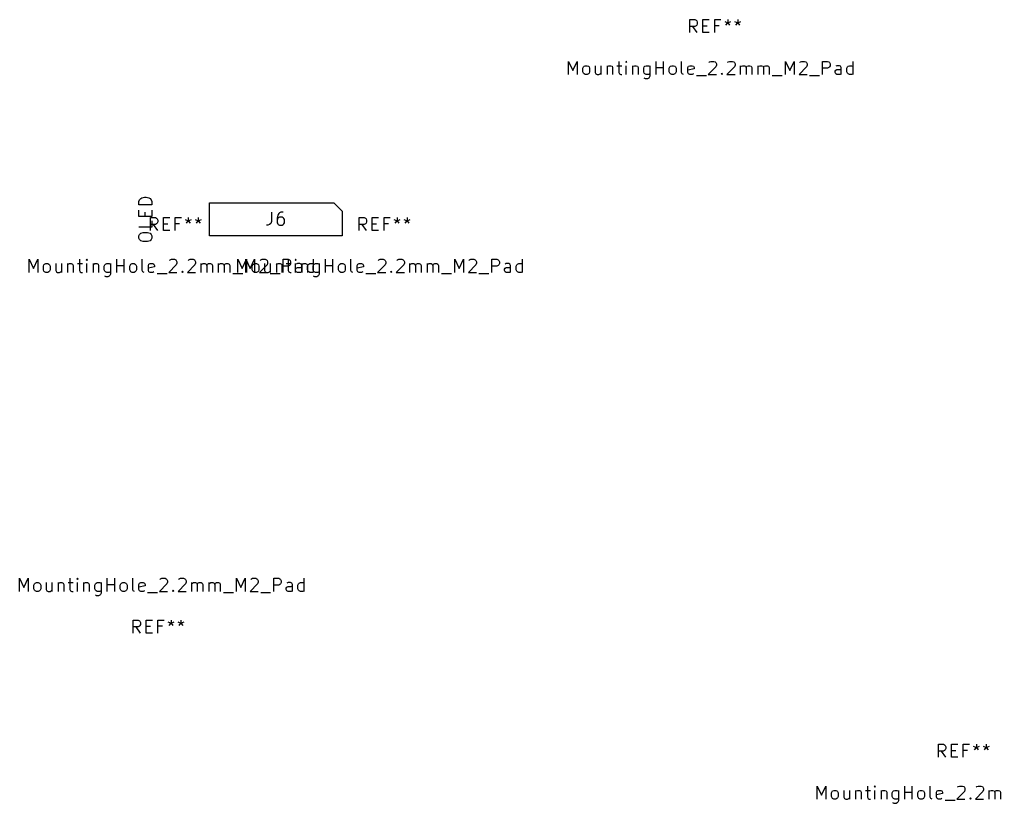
# Model space of a CAD drawing. Extents: x 45 to 343, y -144 to -45.
# Drawn here: x 45.5 to 120.6, y -116.7 to -56.6 of the extents above; entities that cross this region are included whole.
import ezdxf

# ---------------------------------------------------------------- set-up
doc = ezdxf.new("R2010")
doc.units = 0
doc.layers.add('BLACK', color=7, linetype='CONTINUOUS')

msp = doc.modelspace()

# ---------------------------------------------------------------- linework, layer by layer
at = {"layer": 'BLACK', "linetype": 'CONTINUOUS'}
for p, q in [((96.8202, -57.6024), (96.8202, -56.6024)), ((96.8202, -56.6024), (97.2012, -56.6024)), ((97.2012, -57.1262), (96.8202, -57.1262)), ((97.3917, -57.6024), (97.0583, -57.1262)), ((97.2012, -56.6024), (97.2964, -56.65)), ((97.2964, -57.0786), (97.2012, -57.1262)), ((97.2964, -56.65), (97.344, -56.6976)), ((97.344, -57.031), (97.2964, -57.0786)), ((97.344, -56.6976), (97.3917, -56.7929)), ((97.3917, -56.9357), (97.344, -57.031)), ((97.3917, -56.7929), (97.3917, -56.9357)), ((97.8202, -57.6024), (97.8202, -56.6024)), ((97.8202, -56.6024), (98.2964, -56.6024)), ((97.8202, -57.0786), (98.1536, -57.0786)), ((98.725, -57.6024), (98.725, -56.6024)), ((98.725, -56.6024), (99.2012, -56.6024)), ((99.0583, -57.0786), (98.725, -57.0786)), ((99.4869, -56.7452), (99.725, -56.8405)), ((99.5821, -57.031), (99.725, -56.8405)), ((99.725, -56.6024), (99.725, -56.8405)), ((99.725, -56.8405), (99.9631, -56.7452)), ((99.725, -56.8405), (99.8679, -57.031)), ((100.249, -56.7452), (100.487, -56.8405)), ((100.344, -57.031), (100.487, -56.8405)), ((100.487, -56.6024), (100.487, -56.8405)), ((100.487, -56.8405), (100.725, -56.7452)), ((100.487, -56.8405), (100.63, -57.031)), ((98.2964, -57.6024), (97.8202, -57.6024)), ((87.5202, -60.8024), (87.5202, -59.8024)), ((87.5202, -59.8024), (87.8536, -60.5167)), ((87.8536, -60.5167), (88.1869, -59.8024)), ((88.1869, -59.8024), (88.1869, -60.8024)), ((91.3774, -59.8024), (91.3774, -60.6595)), ((91.9488, -59.8024), (91.9012, -59.85)), ((91.9012, -59.85), (91.9488, -59.8976)), ((91.9964, -59.85), (91.9488, -59.8024)), ((91.9488, -59.8024), (91.9488, -59.8976)), ((91.9488, -59.8976), (91.9964, -59.85)), ((94.2345, -60.8024), (94.2345, -59.8024)), ((94.806, -60.8024), (94.806, -59.8024)), ((96.1869, -60.6595), (96.1869, -59.8024)), ((98.2821, -59.8976), (98.3298, -59.85)), ((98.3298, -59.85), (98.425, -59.8024)), ((98.425, -59.8024), (98.6631, -59.8024)), ((98.6631, -59.8024), (98.7583, -59.85)), ((98.7583, -59.85), (98.806, -59.8976)), ((98.806, -59.8976), (98.8536, -59.9929)), ((98.8536, -60.0881), (98.806, -60.231)), ((98.8536, -59.9929), (98.8536, -60.0881)), ((99.7107, -59.8976), (99.7583, -59.85)), ((99.7583, -59.85), (99.8536, -59.8024)), ((99.8536, -59.8024), (100.092, -59.8024)), ((100.092, -59.8024), (100.187, -59.85)), ((100.187, -59.85), (100.235, -59.8976)), ((100.235, -59.8976), (100.282, -59.9929)), ((100.282, -60.0881), (100.235, -60.231)), ((100.282, -59.9929), (100.282, -60.0881)), ((104.139, -60.8024), (104.139, -59.8024)), ((104.139, -59.8024), (104.473, -60.5167)), ((104.473, -60.5167), (104.806, -59.8024)), ((104.806, -59.8024), (104.806, -60.8024)), ((105.235, -59.8976), (105.282, -59.85)), ((105.282, -59.85), (105.377, -59.8024)), ((105.377, -59.8024), (105.615, -59.8024)), ((105.615, -59.8024), (105.711, -59.85)), ((105.711, -59.85), (105.758, -59.8976)), ((105.758, -59.8976), (105.806, -59.9929)), ((105.806, -60.0881), (105.758, -60.231)), ((105.806, -59.9929), (105.806, -60.0881)), ((106.996, -60.8024), (106.996, -59.8024)), ((106.996, -59.8024), (107.377, -59.8024)), ((107.377, -59.8024), (107.473, -59.85)), ((107.473, -59.85), (107.52, -59.8976)), ((107.52, -59.8976), (107.568, -59.9929)), ((107.568, -59.9929), (107.568, -60.1357)), ((109.33, -60.8024), (109.33, -59.8024)), ((88.6155, -60.3262), (88.6631, -60.231)), ((88.6155, -60.6119), (88.6155, -60.3262)), ((88.6631, -60.7071), (88.6155, -60.6119)), ((88.6631, -60.231), (88.7107, -60.1833)), ((88.7107, -60.7548), (88.6631, -60.7071)), ((88.7107, -60.1833), (88.806, -60.1357)), ((88.806, -60.8024), (88.7107, -60.7548)), ((88.806, -60.1357), (88.9488, -60.1357)), ((88.9488, -60.8024), (88.806, -60.8024)), ((88.9488, -60.1357), (89.044, -60.1833)), ((89.044, -60.7548), (88.9488, -60.8024)), ((89.044, -60.1833), (89.0917, -60.231)), ((89.0917, -60.7071), (89.044, -60.7548)), ((89.0917, -60.231), (89.1393, -60.3262)), ((89.1393, -60.6119), (89.0917, -60.7071)), ((89.1393, -60.3262), (89.1393, -60.6119)), ((89.5679, -60.1357), (89.5679, -60.6595)), ((89.5679, -60.6595), (89.6155, -60.7548)), ((89.6155, -60.7548), (89.7107, -60.8024)), ((89.7107, -60.8024), (89.8536, -60.8024)), ((89.8536, -60.8024), (89.9488, -60.7548)), ((89.9488, -60.7548), (89.9964, -60.7071)), ((89.9964, -60.1357), (89.9964, -60.8024)), ((90.4726, -60.1357), (90.4726, -60.8024)), ((90.4726, -60.231), (90.5202, -60.1833)), ((90.5202, -60.1833), (90.6155, -60.1357)), ((90.6155, -60.1357), (90.7583, -60.1357)), ((90.7583, -60.1357), (90.8536, -60.1833)), ((90.8536, -60.1833), (90.9012, -60.2786)), ((90.9012, -60.2786), (90.9012, -60.8024)), ((91.2345, -60.1357), (91.6155, -60.1357)), ((91.3774, -60.6595), (91.425, -60.7548)), ((91.425, -60.7548), (91.5202, -60.8024)), ((91.5202, -60.8024), (91.6155, -60.8024)), ((91.9488, -60.8024), (91.9488, -60.1357)), ((92.425, -60.1357), (92.425, -60.8024)), ((92.425, -60.231), (92.4726, -60.1833)), ((92.4726, -60.1833), (92.5679, -60.1357)), ((92.5679, -60.1357), (92.7107, -60.1357)), ((92.7107, -60.1357), (92.806, -60.1833)), ((92.806, -60.1833), (92.8536, -60.2786)), ((92.8536, -60.2786), (92.8536, -60.8024)), ((93.2821, -60.3262), (93.3298, -60.231)), ((93.2821, -60.6119), (93.2821, -60.3262)), ((93.3298, -60.7071), (93.2821, -60.6119)), ((93.3298, -60.231), (93.3774, -60.1833)), ((93.3774, -60.7548), (93.3298, -60.7071)), ((93.3774, -60.1833), (93.4726, -60.1357)), ((93.4726, -60.8024), (93.3774, -60.7548)), ((93.4726, -60.1357), (93.6631, -60.1357)), ((93.6631, -60.8024), (93.4726, -60.8024)), ((93.6631, -60.1357), (93.7583, -60.1833)), ((93.7583, -60.7548), (93.6631, -60.8024)), ((93.7583, -60.1357), (93.7583, -60.9452)), ((94.2345, -60.2786), (94.806, -60.2786)), ((95.2345, -60.3262), (95.2821, -60.231)), ((95.2345, -60.6119), (95.2345, -60.3262)), ((95.2821, -60.7071), (95.2345, -60.6119)), ((95.2821, -60.231), (95.3298, -60.1833)), ((95.3298, -60.7548), (95.2821, -60.7071)), ((95.3298, -60.1833), (95.425, -60.1357)), ((95.425, -60.8024), (95.3298, -60.7548)), ((95.425, -60.1357), (95.5679, -60.1357)), ((95.5679, -60.8024), (95.425, -60.8024)), ((95.5679, -60.1357), (95.6631, -60.1833)), ((95.6631, -60.7548), (95.5679, -60.8024)), ((95.6631, -60.1833), (95.7107, -60.231)), ((95.7107, -60.7071), (95.6631, -60.7548)), ((95.7107, -60.231), (95.7583, -60.3262)), ((95.7583, -60.6119), (95.7107, -60.7071)), ((95.7583, -60.3262), (95.7583, -60.6119)), ((96.2345, -60.7548), (96.1869, -60.6595)), ((96.3298, -60.8024), (96.2345, -60.7548)), ((96.6631, -60.2786), (96.7107, -60.1833)), ((96.6631, -60.6595), (96.6631, -60.2786)), ((97.1393, -60.3738), (96.6631, -60.469)), ((96.7107, -60.7548), (96.6631, -60.6595)), ((96.7107, -60.1833), (96.806, -60.1357)), ((96.806, -60.8024), (96.7107, -60.7548)), ((96.806, -60.1357), (96.9964, -60.1357)), ((96.9964, -60.8024), (96.806, -60.8024)), ((96.9964, -60.1357), (97.0917, -60.1833)), ((97.0917, -60.7548), (96.9964, -60.8024)), ((97.0917, -60.1833), (97.1393, -60.2786)), ((97.1393, -60.2786), (97.1393, -60.3738)), ((98.806, -60.231), (98.2345, -60.8024)), ((98.2345, -60.8024), (98.8536, -60.8024)), ((99.2345, -60.7548), (99.2821, -60.7071)), ((99.2821, -60.8024), (99.2345, -60.7548)), ((99.2821, -60.7071), (99.3298, -60.7548)), ((99.2821, -60.7071), (99.2821, -60.8024)), ((99.3298, -60.7548), (99.2821, -60.8024)), ((100.235, -60.231), (99.6631, -60.8024)), ((99.6631, -60.8024), (100.282, -60.8024)), ((100.711, -60.8024), (100.711, -60.1357)), ((100.711, -60.231), (100.758, -60.1833)), ((100.758, -60.1833), (100.854, -60.1357)), ((100.854, -60.1357), (100.996, -60.1357)), ((100.996, -60.1357), (101.092, -60.1833)), ((101.092, -60.1833), (101.139, -60.2786)), ((101.139, -60.2786), (101.187, -60.1833)), ((101.139, -60.2786), (101.139, -60.8024)), ((101.187, -60.1833), (101.282, -60.1357)), ((101.282, -60.1357), (101.425, -60.1357)), ((101.425, -60.1357), (101.52, -60.1833)), ((101.52, -60.1833), (101.568, -60.2786)), ((101.568, -60.2786), (101.568, -60.8024)), ((102.044, -60.8024), (102.044, -60.1357)), ((102.044, -60.231), (102.092, -60.1833)), ((102.092, -60.1833), (102.187, -60.1357)), ((102.187, -60.1357), (102.33, -60.1357)), ((102.33, -60.1357), (102.425, -60.1833)), ((102.425, -60.1833), (102.473, -60.2786)), ((102.473, -60.2786), (102.52, -60.1833)), ((102.473, -60.2786), (102.473, -60.8024)), ((102.52, -60.1833), (102.615, -60.1357)), ((102.615, -60.1357), (102.758, -60.1357)), ((102.758, -60.1357), (102.854, -60.1833)), ((102.854, -60.1833), (102.901, -60.2786)), ((102.901, -60.2786), (102.901, -60.8024)), ((105.758, -60.231), (105.187, -60.8024)), ((105.187, -60.8024), (105.806, -60.8024)), ((107.377, -60.3262), (106.996, -60.3262)), ((107.473, -60.2786), (107.377, -60.3262)), ((107.52, -60.231), (107.473, -60.2786)), ((107.568, -60.1357), (107.52, -60.231)), ((107.949, -60.5643), (107.996, -60.469)), ((107.949, -60.6595), (107.949, -60.5643)), ((107.996, -60.7548), (107.949, -60.6595)), ((108.092, -60.1357), (107.996, -60.1833)), ((107.996, -60.469), (108.092, -60.4214)), ((108.092, -60.8024), (107.996, -60.7548)), ((108.282, -60.1357), (108.092, -60.1357)), ((108.092, -60.4214), (108.33, -60.4214)), ((108.33, -60.8024), (108.092, -60.8024)), ((108.377, -60.1833), (108.282, -60.1357)), ((108.33, -60.4214), (108.425, -60.3738)), ((108.425, -60.7548), (108.33, -60.8024)), ((108.425, -60.2786), (108.377, -60.1833)), ((108.425, -60.8024), (108.425, -60.2786)), ((108.854, -60.3262), (108.901, -60.231)), ((108.854, -60.6119), (108.854, -60.3262)), ((108.901, -60.7071), (108.854, -60.6119)), ((108.901, -60.231), (108.949, -60.1833)), ((108.949, -60.7548), (108.901, -60.7071)), ((108.949, -60.1833), (109.044, -60.1357)), ((109.044, -60.8024), (108.949, -60.7548)), ((109.044, -60.1357), (109.235, -60.1357)), ((109.235, -60.8024), (109.044, -60.8024)), ((109.235, -60.1357), (109.33, -60.1833)), ((109.33, -60.7548), (109.235, -60.8024)), ((93.425, -61.1357), (93.3298, -61.0881)), ((93.5679, -61.1357), (93.425, -61.1357)), ((93.6631, -61.0881), (93.5679, -61.1357)), ((93.7107, -61.0405), (93.6631, -61.0881)), ((93.7583, -60.9452), (93.7107, -61.0405)), ((97.3298, -60.8976), (98.0917, -60.8976)), ((103.139, -60.8976), (103.901, -60.8976)), ((105.996, -60.8976), (106.758, -60.8976)), ((54.5899, -70.5566), (54.6375, -70.4137)), ((54.5899, -70.7947), (54.5899, -70.5566)), ((54.6375, -70.4137), (54.7327, -70.3185)), ((54.7327, -70.3185), (54.828, -70.2709)), ((54.828, -70.2709), (55.0185, -70.2233)), ((55.0185, -70.2233), (55.1613, -70.2233)), ((55.1613, -70.2233), (55.3518, -70.2709)), ((55.3518, -70.2709), (55.447, -70.3185)), ((55.447, -70.3185), (55.5423, -70.4137)), ((55.5423, -70.4137), (55.5899, -70.5566)), ((55.5899, -70.5566), (55.5899, -70.7947)), ((60.0075, -70.6437), (69.5325, -70.6437)), ((60.0075, -73.1838), (60.0075, -70.6437)), ((69.5325, -70.6437), (70.1675, -71.2788)), ((55.5899, -70.7947), (54.5899, -70.7947)), ((54.5899, -71.6995), (54.5899, -71.2233)), ((55.0661, -71.6995), (55.0661, -71.3661)), ((55.5899, -71.2233), (55.5899, -71.6995)), ((64.7542, -71.3661), (64.7542, -72.0804)), ((65.4685, -71.3661), (65.3732, -71.4137)), ((65.6589, -71.3661), (65.4685, -71.3661)), ((70.1675, -71.2788), (70.1675, -73.1838)), ((55.5899, -71.6995), (54.5899, -71.6995)), ((55.4765, -72.7812), (55.4765, -71.7812)), ((55.4765, -71.7812), (55.8575, -71.7812)), ((55.5899, -72.0328), (55.5899, -72.509)), ((55.8575, -71.7812), (55.9527, -71.8288)), ((55.9527, -71.8288), (56.0003, -71.8764)), ((56.0003, -71.8764), (56.048, -71.9717)), ((56.048, -72.1145), (56.0003, -72.2098)), ((56.048, -71.9717), (56.048, -72.1145)), ((56.4765, -72.7812), (56.4765, -71.7812)), ((56.4765, -71.7812), (56.9527, -71.7812)), ((57.3813, -72.7812), (57.3813, -71.7812)), ((57.3813, -71.7812), (57.8575, -71.7812)), ((58.1432, -71.924), (58.3813, -72.0193)), ((58.2384, -72.2098), (58.3813, -72.0193)), ((58.3813, -71.7812), (58.3813, -72.0193)), ((58.3813, -72.0193), (58.6194, -71.924)), ((58.3813, -72.0193), (58.5242, -72.2098)), ((58.9051, -71.924), (59.1432, -72.0193)), ((59.0003, -72.2098), (59.1432, -72.0193)), ((59.1432, -71.7812), (59.1432, -72.0193)), ((59.1432, -72.0193), (59.3813, -71.924)), ((59.1432, -72.0193), (59.2861, -72.2098)), ((64.7542, -72.0804), (64.7065, -72.2233)), ((65.2304, -71.6042), (65.1827, -71.7947)), ((65.1827, -71.7947), (65.1827, -72.1757)), ((65.2304, -71.8423), (65.1827, -71.9376)), ((65.3256, -71.4614), (65.2304, -71.6042)), ((65.278, -71.7947), (65.2304, -71.8423)), ((65.3732, -71.7471), (65.278, -71.7947)), ((65.3732, -71.4137), (65.3256, -71.4614)), ((65.5637, -71.7471), (65.3732, -71.7471)), ((65.6589, -71.7947), (65.5637, -71.7471)), ((65.7065, -71.8423), (65.6589, -71.7947)), ((65.7542, -71.9376), (65.7065, -71.8423)), ((65.7542, -72.1757), (65.7542, -71.9376)), ((71.4765, -72.7812), (71.4765, -71.7812)), ((71.4765, -71.7812), (71.8575, -71.7812)), ((71.8575, -71.7812), (71.9527, -71.8288)), ((71.9527, -71.8288), (72.0003, -71.8764)), ((72.0003, -71.8764), (72.048, -71.9717)), ((72.048, -72.1145), (72.0003, -72.2098)), ((72.048, -71.9717), (72.048, -72.1145)), ((72.4765, -72.7812), (72.4765, -71.7812)), ((72.4765, -71.7812), (72.9527, -71.7812)), ((73.3813, -72.7812), (73.3813, -71.7812)), ((73.3813, -71.7812), (73.8575, -71.7812)), ((74.1432, -71.924), (74.3813, -72.0193)), ((74.2384, -72.2098), (74.3813, -72.0193)), ((74.3813, -71.7812), (74.3813, -72.0193)), ((74.3813, -72.0193), (74.6194, -71.924)), ((74.3813, -72.0193), (74.5242, -72.2098)), ((74.9051, -71.924), (75.1432, -72.0193)), ((75.0003, -72.2098), (75.1432, -72.0193)), ((75.1432, -71.7812), (75.1432, -72.0193)), ((75.1432, -72.0193), (75.3813, -71.924)), ((75.1432, -72.0193), (75.2861, -72.2098)), ((55.5899, -72.509), (54.5899, -72.509)), ((55.8575, -72.305), (55.4765, -72.305)), ((56.048, -72.7812), (55.7146, -72.305)), ((55.9527, -72.2574), (55.8575, -72.305)), ((56.0003, -72.2098), (55.9527, -72.2574)), ((56.4765, -72.2574), (56.8099, -72.2574)), ((56.9527, -72.7812), (56.4765, -72.7812)), ((57.7146, -72.2574), (57.3813, -72.2574)), ((64.4685, -72.3661), (64.3732, -72.3661)), ((64.6113, -72.3185), (64.4685, -72.3661)), ((64.7065, -72.2233), (64.6113, -72.3185)), ((65.1827, -72.1757), (65.2304, -72.2709)), ((65.2304, -72.2709), (65.278, -72.3185)), ((65.278, -72.3185), (65.3732, -72.3661)), ((65.3732, -72.3661), (65.5637, -72.3661)), ((65.5637, -72.3661), (65.6589, -72.3185)), ((65.6589, -72.3185), (65.7065, -72.2709)), ((65.7065, -72.2709), (65.7542, -72.1757)), ((71.8575, -72.305), (71.4765, -72.305)), ((72.048, -72.7812), (71.7146, -72.305)), ((71.9527, -72.2574), (71.8575, -72.305)), ((72.0003, -72.2098), (71.9527, -72.2574)), ((72.4765, -72.2574), (72.8099, -72.2574)), ((72.9527, -72.7812), (72.4765, -72.7812)), ((73.7146, -72.2574), (73.3813, -72.2574)), ((54.5899, -73.1757), (54.6375, -73.0804)), ((54.5899, -73.3661), (54.5899, -73.1757)), ((54.6375, -73.4614), (54.5899, -73.3661)), ((54.6375, -73.0804), (54.7327, -72.9852)), ((54.7327, -73.5566), (54.6375, -73.4614)), ((54.7327, -72.9852), (54.9232, -72.9376)), ((54.9232, -73.6042), (54.7327, -73.5566)), ((54.9232, -72.9376), (55.2565, -72.9376)), ((55.2565, -73.6042), (54.9232, -73.6042)), ((55.2565, -72.9376), (55.447, -72.9852)), ((55.447, -73.5566), (55.2565, -73.6042)), ((55.447, -72.9852), (55.5423, -73.0804)), ((55.5423, -73.4614), (55.447, -73.5566)), ((55.5423, -73.0804), (55.5899, -73.1757)), ((55.5899, -73.3661), (55.5423, -73.4614)), ((55.5899, -73.1757), (55.5899, -73.3661)), ((70.1675, -73.1838), (60.0075, -73.1838)), ((46.1765, -75.9812), (46.1765, -74.9812)), ((46.1765, -74.9812), (46.5099, -75.6955)), ((46.5099, -75.6955), (46.8432, -74.9812)), ((46.8432, -74.9812), (46.8432, -75.9812)), ((50.0337, -74.9812), (50.0337, -75.8383)), ((50.6051, -74.9812), (50.5575, -75.0288)), ((50.5575, -75.0288), (50.6051, -75.0764)), ((50.6527, -75.0288), (50.6051, -74.9812)), ((50.6051, -74.9812), (50.6051, -75.0764)), ((50.6051, -75.0764), (50.6527, -75.0288)), ((52.8908, -75.9812), (52.8908, -74.9812)), ((53.4622, -75.9812), (53.4622, -74.9812)), ((54.8432, -75.8383), (54.8432, -74.9812)), ((56.9384, -75.0764), (56.9861, -75.0288)), ((56.9861, -75.0288), (57.0813, -74.9812)), ((57.0813, -74.9812), (57.3194, -74.9812)), ((57.3194, -74.9812), (57.4146, -75.0288)), ((57.4146, -75.0288), (57.4622, -75.0764)), ((57.4622, -75.0764), (57.5099, -75.1717)), ((58.367, -75.0764), (58.4146, -75.0288)), ((58.4146, -75.0288), (58.5099, -74.9812)), ((58.5099, -74.9812), (58.748, -74.9812)), ((58.748, -74.9812), (58.8432, -75.0288)), ((58.8432, -75.0288), (58.8908, -75.0764)), ((58.8908, -75.0764), (58.9384, -75.1717)), ((62.1765, -75.9812), (62.1765, -74.9812)), ((62.1765, -74.9812), (62.5099, -75.6955)), ((62.5099, -75.6955), (62.8432, -74.9812)), ((62.7956, -75.9812), (62.7956, -74.9812)), ((62.7956, -74.9812), (63.1289, -75.6955)), ((62.8432, -74.9812), (62.8432, -75.9812)), ((63.1289, -75.6955), (63.4622, -74.9812)), ((63.4622, -74.9812), (63.4622, -75.9812)), ((63.8908, -75.0764), (63.9384, -75.0288)), ((63.9384, -75.0288), (64.0337, -74.9812)), ((64.0337, -74.9812), (64.2718, -74.9812)), ((64.2718, -74.9812), (64.367, -75.0288)), ((64.367, -75.0288), (64.4146, -75.0764)), ((64.4146, -75.0764), (64.4622, -75.1717)), ((65.6527, -75.9812), (65.6527, -74.9812)), ((65.6527, -74.9812), (66.0337, -74.9812)), ((66.0337, -74.9812), (66.0337, -75.8383)), ((66.0337, -74.9812), (66.1289, -75.0288)), ((66.1289, -75.0288), (66.1765, -75.0764)), ((66.1765, -75.0764), (66.2242, -75.1717)), ((66.6051, -74.9812), (66.5575, -75.0288)), ((66.5575, -75.0288), (66.6051, -75.0764)), ((66.6527, -75.0288), (66.6051, -74.9812)), ((66.6051, -74.9812), (66.6051, -75.0764)), ((66.6051, -75.0764), (66.6527, -75.0288)), ((67.9861, -75.9812), (67.9861, -74.9812)), ((68.8908, -75.9812), (68.8908, -74.9812)), ((69.4622, -75.9812), (69.4622, -74.9812)), ((70.8432, -75.8383), (70.8432, -74.9812)), ((72.9384, -75.0764), (72.9861, -75.0288)), ((72.9861, -75.0288), (73.0813, -74.9812)), ((73.0813, -74.9812), (73.3194, -74.9812)), ((73.3194, -74.9812), (73.4146, -75.0288)), ((73.4146, -75.0288), (73.4622, -75.0764)), ((73.4622, -75.0764), (73.5099, -75.1717)), ((74.367, -75.0764), (74.4146, -75.0288)), ((74.4146, -75.0288), (74.5099, -74.9812)), ((74.5099, -74.9812), (74.748, -74.9812)), ((74.748, -74.9812), (74.8432, -75.0288)), ((74.8432, -75.0288), (74.8908, -75.0764)), ((74.8908, -75.0764), (74.9384, -75.1717)), ((78.7956, -75.9812), (78.7956, -74.9812)), ((78.7956, -74.9812), (79.1289, -75.6955)), ((79.1289, -75.6955), (79.4622, -74.9812)), ((79.4622, -74.9812), (79.4622, -75.9812)), ((79.8908, -75.0764), (79.9384, -75.0288)), ((79.9384, -75.0288), (80.0337, -74.9812)), ((80.0337, -74.9812), (80.2718, -74.9812)), ((80.2718, -74.9812), (80.367, -75.0288)), ((80.367, -75.0288), (80.4146, -75.0764)), ((80.4146, -75.0764), (80.4622, -75.1717)), ((81.6527, -75.9812), (81.6527, -74.9812)), ((81.6527, -74.9812), (82.0337, -74.9812)), ((82.0337, -74.9812), (82.1289, -75.0288)), ((82.1289, -75.0288), (82.1765, -75.0764)), ((82.1765, -75.0764), (82.2242, -75.1717)), ((83.9861, -75.9812), (83.9861, -74.9812)), ((47.2718, -75.505), (47.3194, -75.4098)), ((47.2718, -75.7907), (47.2718, -75.505)), ((47.3194, -75.8859), (47.2718, -75.7907)), ((47.3194, -75.4098), (47.367, -75.3621)), ((47.367, -75.9336), (47.3194, -75.8859)), ((47.367, -75.3621), (47.4622, -75.3145)), ((47.4622, -75.3145), (47.6051, -75.3145)), ((47.6051, -75.3145), (47.7003, -75.3621)), ((47.7003, -75.3621), (47.748, -75.4098)), ((47.748, -75.8859), (47.7003, -75.9336)), ((47.748, -75.4098), (47.7956, -75.505)), ((47.7956, -75.7907), (47.748, -75.8859)), ((47.7956, -75.505), (47.7956, -75.7907)), ((48.2242, -75.3145), (48.2242, -75.8383)), ((48.2242, -75.8383), (48.2718, -75.9336)), ((48.6051, -75.9336), (48.6527, -75.8859)), ((48.6527, -75.3145), (48.6527, -75.9812)), ((49.1289, -75.3145), (49.1289, -75.9812)), ((49.1289, -75.4098), (49.1765, -75.3621)), ((49.1765, -75.3621), (49.2718, -75.3145)), ((49.2718, -75.3145), (49.4146, -75.3145)), ((49.4146, -75.3145), (49.5099, -75.3621)), ((49.5099, -75.3621), (49.5575, -75.4574)), ((49.5575, -75.4574), (49.5575, -75.9812)), ((49.8908, -75.3145), (50.2718, -75.3145)), ((50.0337, -75.8383), (50.0813, -75.9336)), ((50.6051, -75.9812), (50.6051, -75.3145)), ((51.0813, -75.3145), (51.0813, -75.9812)), ((51.0813, -75.4098), (51.1289, -75.3621)), ((51.1289, -75.3621), (51.2242, -75.3145)), ((51.2242, -75.3145), (51.367, -75.3145)), ((51.367, -75.3145), (51.4622, -75.3621)), ((51.4622, -75.3621), (51.5099, -75.4574)), ((51.5099, -75.4574), (51.5099, -75.9812)), ((51.9384, -75.505), (51.9861, -75.4098)), ((51.9384, -75.7907), (51.9384, -75.505)), ((51.9861, -75.8859), (51.9384, -75.7907)), ((51.9861, -75.4098), (52.0337, -75.3621)), ((52.0337, -75.9336), (51.9861, -75.8859)), ((52.0337, -75.3621), (52.1289, -75.3145)), ((52.1289, -75.3145), (52.3194, -75.3145)), ((52.3194, -75.3145), (52.4146, -75.3621)), ((52.4146, -75.3145), (52.4146, -76.124)), ((52.8908, -75.4574), (53.4622, -75.4574)), ((53.8908, -75.505), (53.9384, -75.4098)), ((53.8908, -75.7907), (53.8908, -75.505)), ((53.9384, -75.8859), (53.8908, -75.7907)), ((53.9384, -75.4098), (53.9861, -75.3621)), ((53.9861, -75.9336), (53.9384, -75.8859)), ((53.9861, -75.3621), (54.0813, -75.3145)), ((54.0813, -75.3145), (54.2242, -75.3145)), ((54.2242, -75.3145), (54.3194, -75.3621)), ((54.3194, -75.3621), (54.367, -75.4098)), ((54.367, -75.8859), (54.3194, -75.9336)), ((54.367, -75.4098), (54.4146, -75.505)), ((54.4146, -75.7907), (54.367, -75.8859)), ((54.4146, -75.505), (54.4146, -75.7907)), ((54.8908, -75.9336), (54.8432, -75.8383)), ((55.3194, -75.4574), (55.367, -75.3621)), ((55.3194, -75.8383), (55.3194, -75.4574)), ((55.7956, -75.5526), (55.3194, -75.6478)), ((55.367, -75.9336), (55.3194, -75.8383)), ((55.367, -75.3621), (55.4622, -75.3145)), ((55.4622, -75.3145), (55.6527, -75.3145)), ((55.6527, -75.3145), (55.748, -75.3621)), ((55.748, -75.3621), (55.7956, -75.4574)), ((55.7956, -75.4574), (55.7956, -75.5526)), ((57.4622, -75.4098), (56.8908, -75.9812)), ((57.5099, -75.2669), (57.4622, -75.4098)), ((57.5099, -75.1717), (57.5099, -75.2669)), ((57.8908, -75.9336), (57.9384, -75.8859)), ((57.9384, -75.8859), (57.9861, -75.9336)), ((57.9384, -75.8859), (57.9384, -75.9812)), ((58.8908, -75.4098), (58.3194, -75.9812)), ((58.9384, -75.2669), (58.8908, -75.4098)), ((58.9384, -75.1717), (58.9384, -75.2669)), ((59.367, -75.9812), (59.367, -75.3145)), ((59.367, -75.4098), (59.4146, -75.3621)), ((59.4146, -75.3621), (59.5099, -75.3145)), ((59.5099, -75.3145), (59.6527, -75.3145)), ((59.6527, -75.3145), (59.748, -75.3621)), ((59.748, -75.3621), (59.7956, -75.4574)), ((59.7956, -75.4574), (59.8432, -75.3621)), ((59.7956, -75.4574), (59.7956, -75.9812)), ((59.8432, -75.3621), (59.9384, -75.3145)), ((59.9384, -75.3145), (60.0813, -75.3145)), ((60.0813, -75.3145), (60.1765, -75.3621)), ((60.1765, -75.3621), (60.2242, -75.4574)), ((60.2242, -75.4574), (60.2242, -75.9812)), ((60.7003, -75.9812), (60.7003, -75.3145)), ((60.7003, -75.4098), (60.748, -75.3621)), ((60.748, -75.3621), (60.8432, -75.3145)), ((60.8432, -75.3145), (60.9861, -75.3145)), ((60.9861, -75.3145), (61.0813, -75.3621)), ((61.0813, -75.3621), (61.1289, -75.4574)), ((61.1289, -75.4574), (61.1765, -75.3621)), ((61.1289, -75.4574), (61.1289, -75.9812)), ((61.1765, -75.3621), (61.2718, -75.3145)), ((61.2718, -75.3145), (61.4146, -75.3145)), ((61.4146, -75.3145), (61.5099, -75.3621)), ((61.5099, -75.3621), (61.5575, -75.4574)), ((61.5575, -75.4574), (61.5575, -75.9812)), ((63.2718, -75.505), (63.3194, -75.4098)), ((63.2718, -75.7907), (63.2718, -75.505)), ((63.3194, -75.8859), (63.2718, -75.7907)), ((63.3194, -75.4098), (63.367, -75.3621)), ((63.367, -75.9336), (63.3194, -75.8859)), ((63.367, -75.3621), (63.4622, -75.3145)), ((63.4622, -75.3145), (63.6051, -75.3145)), ((63.6051, -75.3145), (63.7003, -75.3621)), ((63.7003, -75.3621), (63.748, -75.4098)), ((63.748, -75.8859), (63.7003, -75.9336)), ((63.748, -75.4098), (63.7956, -75.505)), ((63.7956, -75.7907), (63.748, -75.8859)), ((63.7956, -75.505), (63.7956, -75.7907)), ((64.4146, -75.4098), (63.8432, -75.9812)), ((64.2242, -75.3145), (64.2242, -75.8383)), ((64.2242, -75.8383), (64.2718, -75.9336)), ((64.4622, -75.2669), (64.4146, -75.4098)), ((64.4622, -75.1717), (64.4622, -75.2669)), ((64.6051, -75.9336), (64.6527, -75.8859)), ((64.6527, -75.3145), (64.6527, -75.9812)), ((65.1289, -75.3145), (65.1289, -75.9812)), ((65.1289, -75.4098), (65.1765, -75.3621)), ((65.1765, -75.3621), (65.2718, -75.3145)), ((65.2718, -75.3145), (65.4146, -75.3145)), ((65.4146, -75.3145), (65.5099, -75.3621)), ((65.5099, -75.3621), (65.5575, -75.4574)), ((65.5575, -75.4574), (65.5575, -75.9812)), ((66.0337, -75.505), (65.6527, -75.505)), ((65.8908, -75.3145), (66.2718, -75.3145)), ((66.1289, -75.4574), (66.0337, -75.505)), ((66.0337, -75.8383), (66.0813, -75.9336)), ((66.1765, -75.4098), (66.1289, -75.4574)), ((66.2242, -75.3145), (66.1765, -75.4098)), ((66.2242, -75.1717), (66.2242, -75.3145)), ((66.6051, -75.9812), (66.6051, -75.3145)), ((66.6051, -75.7431), (66.6527, -75.6478)), ((66.6051, -75.8383), (66.6051, -75.7431)), ((66.6527, -75.9336), (66.6051, -75.8383)), ((66.748, -75.3145), (66.6527, -75.3621)), ((66.6527, -75.6478), (66.748, -75.6002)), ((66.9384, -75.3145), (66.748, -75.3145)), ((66.748, -75.6002), (66.9861, -75.6002)), ((67.0337, -75.3621), (66.9384, -75.3145)), ((66.9861, -75.6002), (67.0813, -75.5526)), ((67.0813, -75.4574), (67.0337, -75.3621)), ((67.0813, -75.3145), (67.0813, -75.9812)), ((67.0813, -75.4098), (67.1289, -75.3621)), ((67.0813, -75.9812), (67.0813, -75.4574)), ((67.1289, -75.3621), (67.2242, -75.3145)), ((67.2242, -75.3145), (67.367, -75.3145)), ((67.367, -75.3145), (67.4622, -75.3621)), ((67.4622, -75.3621), (67.5099, -75.4574)), ((67.5099, -75.505), (67.5575, -75.4098)), ((67.5099, -75.4574), (67.5099, -75.9812)), ((67.5099, -75.7907), (67.5099, -75.505)), ((67.5575, -75.8859), (67.5099, -75.7907)), ((67.5575, -75.4098), (67.6051, -75.3621)), ((67.6051, -75.9336), (67.5575, -75.8859)), ((67.6051, -75.3621), (67.7003, -75.3145)), ((67.7003, -75.3145), (67.8908, -75.3145)), ((67.8908, -75.3145), (67.9861, -75.3621)), ((67.9384, -75.505), (67.9861, -75.4098)), ((67.9384, -75.7907), (67.9384, -75.505)), ((67.9861, -75.8859), (67.9384, -75.7907)), ((67.9861, -75.4098), (68.0337, -75.3621)), ((68.0337, -75.9336), (67.9861, -75.8859)), ((68.0337, -75.3621), (68.1289, -75.3145)), ((68.1289, -75.3145), (68.3194, -75.3145)), ((68.3194, -75.3145), (68.4146, -75.3621)), ((68.4146, -75.3145), (68.4146, -76.124)), ((68.8908, -75.4574), (69.4622, -75.4574)), ((69.8908, -75.505), (69.9384, -75.4098)), ((69.8908, -75.7907), (69.8908, -75.505)), ((69.9384, -75.8859), (69.8908, -75.7907)), ((69.9384, -75.4098), (69.9861, -75.3621)), ((69.9861, -75.9336), (69.9384, -75.8859)), ((69.9861, -75.3621), (70.0813, -75.3145)), ((70.0813, -75.3145), (70.2242, -75.3145)), ((70.2242, -75.3145), (70.3194, -75.3621)), ((70.3194, -75.3621), (70.367, -75.4098)), ((70.367, -75.8859), (70.3194, -75.9336)), ((70.367, -75.4098), (70.4146, -75.505)), ((70.4146, -75.7907), (70.367, -75.8859)), ((70.4146, -75.505), (70.4146, -75.7907)), ((70.8908, -75.9336), (70.8432, -75.8383)), ((71.3194, -75.4574), (71.367, -75.3621)), ((71.3194, -75.8383), (71.3194, -75.4574)), ((71.7956, -75.5526), (71.3194, -75.6478)), ((71.367, -75.9336), (71.3194, -75.8383)), ((71.367, -75.3621), (71.4622, -75.3145)), ((71.4622, -75.3145), (71.6527, -75.3145)), ((71.6527, -75.3145), (71.748, -75.3621)), ((71.748, -75.3621), (71.7956, -75.4574)), ((71.7956, -75.4574), (71.7956, -75.5526)), ((73.4622, -75.4098), (72.8908, -75.9812)), ((73.5099, -75.2669), (73.4622, -75.4098)), ((73.5099, -75.1717), (73.5099, -75.2669)), ((73.8908, -75.9336), (73.9384, -75.8859)), ((73.9384, -75.8859), (73.9861, -75.9336)), ((73.9384, -75.8859), (73.9384, -75.9812)), ((74.8908, -75.4098), (74.3194, -75.9812)), ((74.9384, -75.2669), (74.8908, -75.4098)), ((74.9384, -75.1717), (74.9384, -75.2669)), ((75.367, -75.9812), (75.367, -75.3145)), ((75.367, -75.4098), (75.4146, -75.3621)), ((75.4146, -75.3621), (75.5099, -75.3145)), ((75.5099, -75.3145), (75.6527, -75.3145)), ((75.6527, -75.3145), (75.748, -75.3621)), ((75.748, -75.3621), (75.7956, -75.4574)), ((75.7956, -75.4574), (75.8432, -75.3621)), ((75.7956, -75.4574), (75.7956, -75.9812)), ((75.8432, -75.3621), (75.9384, -75.3145)), ((75.9384, -75.3145), (76.0813, -75.3145)), ((76.0813, -75.3145), (76.1765, -75.3621)), ((76.1765, -75.3621), (76.2242, -75.4574)), ((76.2242, -75.4574), (76.2242, -75.9812)), ((76.7003, -75.9812), (76.7003, -75.3145)), ((76.7003, -75.4098), (76.748, -75.3621)), ((76.748, -75.3621), (76.8432, -75.3145)), ((76.8432, -75.3145), (76.9861, -75.3145)), ((76.9861, -75.3145), (77.0813, -75.3621)), ((77.0813, -75.3621), (77.1289, -75.4574)), ((77.1289, -75.4574), (77.1765, -75.3621)), ((77.1289, -75.4574), (77.1289, -75.9812)), ((77.1765, -75.3621), (77.2718, -75.3145)), ((77.2718, -75.3145), (77.4146, -75.3145)), ((77.4146, -75.3145), (77.5099, -75.3621)), ((77.5099, -75.3621), (77.5575, -75.4574)), ((77.5575, -75.4574), (77.5575, -75.9812)), ((80.4146, -75.4098), (79.8432, -75.9812)), ((80.4622, -75.2669), (80.4146, -75.4098)), ((80.4622, -75.1717), (80.4622, -75.2669)), ((82.0337, -75.505), (81.6527, -75.505)), ((82.1289, -75.4574), (82.0337, -75.505)), ((82.1765, -75.4098), (82.1289, -75.4574)), ((82.2242, -75.3145), (82.1765, -75.4098)), ((82.2242, -75.1717), (82.2242, -75.3145)), ((82.6051, -75.7431), (82.6527, -75.6478)), ((82.6051, -75.8383), (82.6051, -75.7431)), ((82.6527, -75.9336), (82.6051, -75.8383)), ((82.748, -75.3145), (82.6527, -75.3621)), ((82.6527, -75.6478), (82.748, -75.6002)), ((82.9384, -75.3145), (82.748, -75.3145)), ((82.748, -75.6002), (82.9861, -75.6002)), ((83.0337, -75.3621), (82.9384, -75.3145)), ((82.9861, -75.6002), (83.0813, -75.5526)), ((83.0813, -75.4574), (83.0337, -75.3621)), ((83.0813, -75.9812), (83.0813, -75.4574)), ((83.5099, -75.505), (83.5575, -75.4098)), ((83.5099, -75.7907), (83.5099, -75.505)), ((83.5575, -75.8859), (83.5099, -75.7907)), ((83.5575, -75.4098), (83.6051, -75.3621)), ((83.6051, -75.9336), (83.5575, -75.8859)), ((83.6051, -75.3621), (83.7003, -75.3145)), ((83.7003, -75.3145), (83.8908, -75.3145)), ((83.8908, -75.3145), (83.9861, -75.3621)), ((47.4622, -75.9812), (47.367, -75.9336)), ((47.6051, -75.9812), (47.4622, -75.9812)), ((47.7003, -75.9336), (47.6051, -75.9812)), ((48.2718, -75.9336), (48.367, -75.9812)), ((48.367, -75.9812), (48.5099, -75.9812)), ((48.5099, -75.9812), (48.6051, -75.9336)), ((50.0813, -75.9336), (50.1765, -75.9812)), ((50.1765, -75.9812), (50.2718, -75.9812)), ((52.0813, -76.3145), (51.9861, -76.2669)), ((52.1289, -75.9812), (52.0337, -75.9336)), ((52.2242, -76.3145), (52.0813, -76.3145)), ((52.3194, -75.9812), (52.1289, -75.9812)), ((52.3194, -76.2669), (52.2242, -76.3145)), ((52.4146, -75.9336), (52.3194, -75.9812)), ((52.367, -76.2193), (52.3194, -76.2669)), ((52.4146, -76.124), (52.367, -76.2193)), ((54.0813, -75.9812), (53.9861, -75.9336)), ((54.2242, -75.9812), (54.0813, -75.9812)), ((54.3194, -75.9336), (54.2242, -75.9812)), ((54.9861, -75.9812), (54.8908, -75.9336)), ((55.4622, -75.9812), (55.367, -75.9336)), ((55.6527, -75.9812), (55.4622, -75.9812)), ((55.748, -75.9336), (55.6527, -75.9812)), ((55.9861, -76.0764), (56.748, -76.0764)), ((56.8908, -75.9812), (57.5099, -75.9812)), ((57.9384, -75.9812), (57.8908, -75.9336)), ((57.9861, -75.9336), (57.9384, -75.9812)), ((58.3194, -75.9812), (58.9384, -75.9812)), ((61.7956, -76.0764), (62.5575, -76.0764)), ((63.4622, -75.9812), (63.367, -75.9336)), ((63.6051, -75.9812), (63.4622, -75.9812)), ((63.7003, -75.9336), (63.6051, -75.9812)), ((63.8432, -75.9812), (64.4622, -75.9812)), ((64.2718, -75.9336), (64.367, -75.9812)), ((64.367, -75.9812), (64.5099, -75.9812)), ((64.5099, -75.9812), (64.6051, -75.9336)), ((64.6527, -76.0764), (65.4146, -76.0764)), ((66.0813, -75.9336), (66.1765, -75.9812)), ((66.1765, -75.9812), (66.2718, -75.9812)), ((66.748, -75.9812), (66.6527, -75.9336)), ((66.9861, -75.9812), (66.748, -75.9812)), ((67.0813, -75.9336), (66.9861, -75.9812)), ((67.7003, -75.9812), (67.6051, -75.9336)), ((67.8908, -75.9812), (67.7003, -75.9812)), ((67.9861, -75.9336), (67.8908, -75.9812)), ((68.0813, -76.3145), (67.9861, -76.2669)), ((68.1289, -75.9812), (68.0337, -75.9336)), ((68.2242, -76.3145), (68.0813, -76.3145)), ((68.3194, -75.9812), (68.1289, -75.9812)), ((68.3194, -76.2669), (68.2242, -76.3145)), ((68.4146, -75.9336), (68.3194, -75.9812)), ((68.367, -76.2193), (68.3194, -76.2669)), ((68.4146, -76.124), (68.367, -76.2193)), ((70.0813, -75.9812), (69.9861, -75.9336)), ((70.2242, -75.9812), (70.0813, -75.9812)), ((70.3194, -75.9336), (70.2242, -75.9812)), ((70.9861, -75.9812), (70.8908, -75.9336)), ((71.4622, -75.9812), (71.367, -75.9336)), ((71.6527, -75.9812), (71.4622, -75.9812)), ((71.748, -75.9336), (71.6527, -75.9812)), ((71.9861, -76.0764), (72.748, -76.0764)), ((72.8908, -75.9812), (73.5099, -75.9812)), ((73.9384, -75.9812), (73.8908, -75.9336)), ((73.9861, -75.9336), (73.9384, -75.9812)), ((74.3194, -75.9812), (74.9384, -75.9812)), ((77.7956, -76.0764), (78.5575, -76.0764)), ((79.8432, -75.9812), (80.4622, -75.9812)), ((80.6527, -76.0764), (81.4146, -76.0764)), ((82.748, -75.9812), (82.6527, -75.9336)), ((82.9861, -75.9812), (82.748, -75.9812)), ((83.0813, -75.9336), (82.9861, -75.9812)), ((83.7003, -75.9812), (83.6051, -75.9336)), ((83.8908, -75.9812), (83.7003, -75.9812)), ((83.9861, -75.9336), (83.8908, -75.9812)), ((45.4515, -100.44), (45.4515, -99.4399)), ((45.4515, -99.4399), (45.7848, -100.154)), ((45.7848, -100.154), (46.1182, -99.4399)), ((46.1182, -99.4399), (46.1182, -100.44)), ((46.5467, -99.9637), (46.5943, -99.8685)), ((46.5467, -100.249), (46.5467, -99.9637)), ((46.5943, -99.8685), (46.642, -99.8208)), ((46.642, -99.8208), (46.7372, -99.7732)), ((46.7372, -99.7732), (46.8801, -99.7732)), ((46.8801, -99.7732), (46.9753, -99.8208)), ((46.9753, -99.8208), (47.0229, -99.8685)), ((47.0229, -99.8685), (47.0705, -99.9637)), ((47.0705, -99.9637), (47.0705, -100.249)), ((47.4991, -99.7732), (47.4991, -100.297)), ((47.9277, -99.7732), (47.9277, -100.44)), ((48.4039, -99.7732), (48.4039, -100.44)), ((48.4039, -99.8685), (48.4515, -99.8208)), ((48.4515, -99.8208), (48.5467, -99.7732)), ((48.5467, -99.7732), (48.6896, -99.7732)), ((48.6896, -99.7732), (48.7848, -99.8208)), ((48.7848, -99.8208), (48.8324, -99.9161)), ((48.8324, -99.9161), (48.8324, -100.44)), ((49.1658, -99.7732), (49.5467, -99.7732)), ((49.3086, -99.4399), (49.3086, -100.297)), ((49.8801, -99.4399), (49.8324, -99.4875)), ((49.8324, -99.4875), (49.8801, -99.5351)), ((49.9277, -99.4875), (49.8801, -99.4399)), ((49.8801, -99.4399), (49.8801, -99.5351)), ((49.8801, -99.5351), (49.9277, -99.4875)), ((49.8801, -100.44), (49.8801, -99.7732)), ((50.3562, -99.7732), (50.3562, -100.44)), ((50.3562, -99.8685), (50.4039, -99.8208)), ((50.4039, -99.8208), (50.4991, -99.7732)), ((50.4991, -99.7732), (50.642, -99.7732)), ((50.642, -99.7732), (50.7372, -99.8208)), ((50.7372, -99.8208), (50.7848, -99.9161)), ((50.7848, -99.9161), (50.7848, -100.44)), ((51.2134, -99.9637), (51.261, -99.8685)), ((51.2134, -100.249), (51.2134, -99.9637)), ((51.261, -99.8685), (51.3086, -99.8208)), ((51.3086, -99.8208), (51.4039, -99.7732)), ((51.4039, -99.7732), (51.5943, -99.7732)), ((51.5943, -99.7732), (51.6896, -99.8208)), ((51.6896, -99.7732), (51.6896, -100.583)), ((52.1658, -100.44), (52.1658, -99.4399)), ((52.1658, -99.9161), (52.7372, -99.9161)), ((52.7372, -100.44), (52.7372, -99.4399)), ((53.1658, -99.9637), (53.2134, -99.8685)), ((53.1658, -100.249), (53.1658, -99.9637)), ((53.2134, -99.8685), (53.261, -99.8208)), ((53.261, -99.8208), (53.3562, -99.7732)), ((53.3562, -99.7732), (53.4991, -99.7732)), ((53.4991, -99.7732), (53.5943, -99.8208)), ((53.5943, -99.8208), (53.642, -99.8685)), ((53.642, -99.8685), (53.6896, -99.9637)), ((53.6896, -99.9637), (53.6896, -100.249)), ((54.1182, -100.297), (54.1182, -99.4399)), ((54.5943, -99.9161), (54.642, -99.8208)), ((54.5943, -100.297), (54.5943, -99.9161)), ((54.642, -99.8208), (54.7372, -99.7732)), ((54.7372, -99.7732), (54.9277, -99.7732)), ((54.9277, -99.7732), (55.0229, -99.8208)), ((55.0229, -99.8208), (55.0705, -99.9161)), ((55.0705, -99.9161), (55.0705, -100.011)), ((56.7372, -99.8685), (56.1658, -100.44)), ((56.2134, -99.5351), (56.261, -99.4875)), ((56.261, -99.4875), (56.3562, -99.4399)), ((56.3562, -99.4399), (56.5943, -99.4399)), ((56.5943, -99.4399), (56.6896, -99.4875)), ((56.6896, -99.4875), (56.7372, -99.5351)), ((56.7372, -99.5351), (56.7848, -99.6304)), ((56.7848, -99.7256), (56.7372, -99.8685)), ((56.7848, -99.6304), (56.7848, -99.7256)), ((58.1658, -99.8685), (57.5943, -100.44)), ((57.642, -99.5351), (57.6896, -99.4875)), ((57.6896, -99.4875), (57.7848, -99.4399)), ((57.7848, -99.4399), (58.0229, -99.4399)), ((58.0229, -99.4399), (58.1182, -99.4875)), ((58.1182, -99.4875), (58.1658, -99.5351)), ((58.1658, -99.5351), (58.2134, -99.6304)), ((58.2134, -99.7256), (58.1658, -99.8685)), ((58.2134, -99.6304), (58.2134, -99.7256)), ((58.642, -100.44), (58.642, -99.7732)), ((58.642, -99.8685), (58.6896, -99.8208)), ((58.6896, -99.8208), (58.7848, -99.7732)), ((58.7848, -99.7732), (58.9277, -99.7732)), ((58.9277, -99.7732), (59.0229, -99.8208)), ((59.0229, -99.8208), (59.0705, -99.9161)), ((59.0705, -99.9161), (59.1182, -99.8208)), ((59.0705, -99.9161), (59.0705, -100.44)), ((59.1182, -99.8208), (59.2134, -99.7732)), ((59.2134, -99.7732), (59.3562, -99.7732)), ((59.3562, -99.7732), (59.4515, -99.8208)), ((59.4515, -99.8208), (59.4991, -99.9161)), ((59.4991, -99.9161), (59.4991, -100.44)), ((59.9753, -100.44), (59.9753, -99.7732)), ((59.9753, -99.8685), (60.0229, -99.8208)), ((60.0229, -99.8208), (60.1182, -99.7732)), ((60.1182, -99.7732), (60.261, -99.7732)), ((60.261, -99.7732), (60.3562, -99.8208)), ((60.3562, -99.8208), (60.4039, -99.9161)), ((60.4039, -99.9161), (60.4515, -99.8208)), ((60.4039, -99.9161), (60.4039, -100.44)), ((60.4515, -99.8208), (60.5467, -99.7732)), ((60.5467, -99.7732), (60.6896, -99.7732)), ((60.6896, -99.7732), (60.7848, -99.8208)), ((60.7848, -99.8208), (60.8324, -99.9161)), ((60.8324, -99.9161), (60.8324, -100.44)), ((62.0705, -100.44), (62.0705, -99.4399)), ((62.0705, -99.4399), (62.4039, -100.154)), ((62.4039, -100.154), (62.7372, -99.4399)), ((62.7372, -99.4399), (62.7372, -100.44)), ((63.6896, -99.8685), (63.1182, -100.44)), ((63.1658, -99.5351), (63.2134, -99.4875)), ((63.2134, -99.4875), (63.3086, -99.4399)), ((63.3086, -99.4399), (63.5467, -99.4399)), ((63.5467, -99.4399), (63.642, -99.4875)), ((63.642, -99.4875), (63.6896, -99.5351)), ((63.6896, -99.5351), (63.7372, -99.6304)), ((63.7372, -99.7256), (63.6896, -99.8685)), ((63.7372, -99.6304), (63.7372, -99.7256)), ((64.9277, -100.44), (64.9277, -99.4399)), ((64.9277, -99.4399), (65.3086, -99.4399)), ((65.3086, -99.9637), (64.9277, -99.9637)), ((65.3086, -99.4399), (65.4039, -99.4875)), ((65.4039, -99.9161), (65.3086, -99.9637)), ((65.4039, -99.4875), (65.4515, -99.5351)), ((65.4515, -99.8685), (65.4039, -99.9161)), ((65.4515, -99.5351), (65.4991, -99.6304)), ((65.4991, -99.7732), (65.4515, -99.8685)), ((65.4991, -99.6304), (65.4991, -99.7732)), ((66.0229, -99.7732), (65.9277, -99.8208)), ((66.2134, -99.7732), (66.0229, -99.7732)), ((66.3086, -99.8208), (66.2134, -99.7732)), ((66.3562, -99.9161), (66.3086, -99.8208)), ((66.3562, -100.44), (66.3562, -99.9161)), ((66.7848, -99.9637), (66.8324, -99.8685)), ((66.7848, -100.249), (66.7848, -99.9637)), ((66.8324, -99.8685), (66.8801, -99.8208)), ((66.8801, -99.8208), (66.9753, -99.7732)), ((66.9753, -99.7732), (67.1658, -99.7732)), ((67.1658, -99.7732), (67.261, -99.8208)), ((67.261, -100.44), (67.261, -99.4399)), ((46.5943, -100.345), (46.5467, -100.249)), ((46.642, -100.392), (46.5943, -100.345)), ((46.7372, -100.44), (46.642, -100.392)), ((46.8801, -100.44), (46.7372, -100.44)), ((46.9753, -100.392), (46.8801, -100.44)), ((47.0229, -100.345), (46.9753, -100.392)), ((47.0705, -100.249), (47.0229, -100.345)), ((47.4991, -100.297), (47.5467, -100.392)), ((47.5467, -100.392), (47.642, -100.44)), ((47.642, -100.44), (47.7848, -100.44)), ((47.7848, -100.44), (47.8801, -100.392)), ((47.8801, -100.392), (47.9277, -100.345)), ((49.3086, -100.297), (49.3562, -100.392)), ((49.3562, -100.392), (49.4515, -100.44)), ((49.4515, -100.44), (49.5467, -100.44)), ((51.261, -100.345), (51.2134, -100.249)), ((51.3086, -100.392), (51.261, -100.345)), ((51.4039, -100.44), (51.3086, -100.392)), ((51.5943, -100.44), (51.4039, -100.44)), ((51.6896, -100.392), (51.5943, -100.44)), ((51.642, -100.678), (51.5943, -100.726)), ((51.6896, -100.583), (51.642, -100.678)), ((53.2134, -100.345), (53.1658, -100.249)), ((53.261, -100.392), (53.2134, -100.345)), ((53.3562, -100.44), (53.261, -100.392)), ((53.4991, -100.44), (53.3562, -100.44)), ((53.5943, -100.392), (53.4991, -100.44)), ((53.642, -100.345), (53.5943, -100.392)), ((53.6896, -100.249), (53.642, -100.345)), ((54.1658, -100.392), (54.1182, -100.297)), ((54.261, -100.44), (54.1658, -100.392)), ((55.0705, -100.011), (54.5943, -100.107)), ((54.642, -100.392), (54.5943, -100.297)), ((54.7372, -100.44), (54.642, -100.392)), ((54.9277, -100.44), (54.7372, -100.44)), ((55.0229, -100.392), (54.9277, -100.44)), ((55.261, -100.535), (56.0229, -100.535)), ((56.1658, -100.44), (56.7848, -100.44)), ((57.1658, -100.392), (57.2134, -100.345)), ((57.2134, -100.44), (57.1658, -100.392)), ((57.2134, -100.345), (57.261, -100.392)), ((57.2134, -100.345), (57.2134, -100.44)), ((57.261, -100.392), (57.2134, -100.44)), ((57.5943, -100.44), (58.2134, -100.44)), ((61.0705, -100.535), (61.8324, -100.535)), ((63.1182, -100.44), (63.7372, -100.44)), ((63.9277, -100.535), (64.6896, -100.535)), ((65.8801, -100.202), (65.9277, -100.107)), ((65.8801, -100.297), (65.8801, -100.202)), ((65.9277, -100.392), (65.8801, -100.297)), ((65.9277, -100.107), (66.0229, -100.059)), ((66.0229, -100.44), (65.9277, -100.392)), ((66.0229, -100.059), (66.261, -100.059)), ((66.261, -100.44), (66.0229, -100.44)), ((66.261, -100.059), (66.3562, -100.011)), ((66.3562, -100.392), (66.261, -100.44)), ((66.8324, -100.345), (66.7848, -100.249)), ((66.8801, -100.392), (66.8324, -100.345)), ((66.9753, -100.44), (66.8801, -100.392)), ((67.1658, -100.44), (66.9753, -100.44)), ((67.261, -100.392), (67.1658, -100.44)), ((51.3562, -100.773), (51.261, -100.726)), ((51.4991, -100.773), (51.3562, -100.773)), ((51.5943, -100.726), (51.4991, -100.773)), ((54.1515, -103.64), (54.1515, -102.64)), ((54.1515, -102.64), (54.5324, -102.64)), ((54.5324, -102.64), (54.6277, -102.688)), ((54.6277, -102.688), (54.6753, -102.735)), ((54.6753, -102.735), (54.7229, -102.83)), ((54.7229, -102.973), (54.6753, -103.068)), ((54.7229, -102.83), (54.7229, -102.973)), ((55.1515, -103.64), (55.1515, -102.64)), ((55.1515, -102.64), (55.6277, -102.64)), ((56.0562, -103.64), (56.0562, -102.64)), ((56.0562, -102.64), (56.5324, -102.64)), ((56.8182, -102.783), (57.0562, -102.878)), ((56.9134, -103.068), (57.0562, -102.878)), ((57.0562, -102.64), (57.0562, -102.878)), ((57.0562, -102.878), (57.2943, -102.783)), ((57.0562, -102.878), (57.1991, -103.068)), ((57.5801, -102.783), (57.8182, -102.878)), ((57.6753, -103.068), (57.8182, -102.878)), ((57.8182, -102.64), (57.8182, -102.878)), ((57.8182, -102.878), (58.0562, -102.783)), ((57.8182, -102.878), (57.961, -103.068)), ((54.5324, -103.164), (54.1515, -103.164)), ((54.7229, -103.64), (54.3896, -103.164)), ((54.6277, -103.116), (54.5324, -103.164)), ((54.6753, -103.068), (54.6277, -103.116)), ((55.1515, -103.116), (55.4848, -103.116)), ((55.6277, -103.64), (55.1515, -103.64)), ((56.3896, -103.116), (56.0562, -103.116)), ((115.87, -113.165), (115.87, -112.165)), ((115.87, -112.165), (116.251, -112.165)), ((116.251, -112.689), (115.87, -112.689)), ((116.442, -113.165), (116.108, -112.689)), ((116.251, -112.165), (116.346, -112.212)), ((116.346, -112.641), (116.251, -112.689)), ((116.346, -112.212), (116.394, -112.26)), ((116.394, -112.593), (116.346, -112.641)), ((116.394, -112.26), (116.442, -112.355)), ((116.442, -112.498), (116.394, -112.593)), ((116.442, -112.355), (116.442, -112.498)), ((116.87, -113.165), (116.87, -112.165)), ((116.87, -112.165), (117.346, -112.165)), ((116.87, -112.641), (117.204, -112.641)), ((117.775, -113.165), (117.775, -112.165)), ((117.775, -112.165), (118.251, -112.165)), ((118.108, -112.641), (117.775, -112.641)), ((118.537, -112.308), (118.775, -112.403)), ((118.632, -112.593), (118.775, -112.403)), ((118.775, -112.165), (118.775, -112.403)), ((118.775, -112.403), (119.013, -112.308)), ((118.775, -112.403), (118.918, -112.593)), ((119.299, -112.308), (119.537, -112.403)), ((119.394, -112.593), (119.537, -112.403)), ((119.537, -112.165), (119.537, -112.403)), ((119.537, -112.403), (119.775, -112.308)), ((119.537, -112.403), (119.68, -112.593)), ((117.346, -113.165), (116.87, -113.165)), ((106.57, -116.365), (106.57, -115.365)), ((106.57, -115.365), (106.904, -116.079)), ((106.904, -116.079), (107.237, -115.365)), ((107.237, -115.365), (107.237, -116.365)), ((107.713, -115.793), (107.761, -115.746)), ((107.761, -115.746), (107.856, -115.698)), ((107.856, -115.698), (107.999, -115.698)), ((107.999, -115.698), (108.094, -115.746)), ((108.094, -115.746), (108.142, -115.793)), ((108.618, -115.698), (108.618, -116.222)), ((109.046, -115.698), (109.046, -116.365)), ((109.523, -115.698), (109.523, -116.365)), ((109.523, -115.793), (109.57, -115.746)), ((109.57, -115.746), (109.665, -115.698)), ((109.665, -115.698), (109.808, -115.698)), ((109.808, -115.698), (109.904, -115.746)), ((109.904, -115.746), (109.951, -115.841)), ((110.285, -115.698), (110.665, -115.698)), ((110.427, -115.365), (110.427, -116.222)), ((110.999, -115.365), (110.951, -115.412)), ((110.951, -115.412), (110.999, -115.46)), ((111.046, -115.412), (110.999, -115.365)), ((110.999, -115.365), (110.999, -115.46)), ((110.999, -115.46), (111.046, -115.412)), ((110.999, -116.365), (110.999, -115.698)), ((111.475, -115.698), (111.475, -116.365)), ((111.475, -115.793), (111.523, -115.746)), ((111.523, -115.746), (111.618, -115.698)), ((111.618, -115.698), (111.761, -115.698)), ((111.761, -115.698), (111.856, -115.746)), ((111.856, -115.746), (111.904, -115.841)), ((112.38, -115.793), (112.427, -115.746)), ((112.427, -115.746), (112.523, -115.698)), ((112.523, -115.698), (112.713, -115.698)), ((112.713, -115.698), (112.808, -115.746)), ((112.808, -115.698), (112.808, -116.508)), ((113.285, -116.365), (113.285, -115.365)), ((113.856, -116.365), (113.856, -115.365)), ((114.332, -115.793), (114.38, -115.746)), ((114.38, -115.746), (114.475, -115.698)), ((114.475, -115.698), (114.618, -115.698)), ((114.618, -115.698), (114.713, -115.746)), ((114.713, -115.746), (114.761, -115.793)), ((115.237, -116.222), (115.237, -115.365)), ((115.713, -115.841), (115.761, -115.746)), ((115.761, -115.746), (115.856, -115.698)), ((115.856, -115.698), (116.046, -115.698)), ((116.046, -115.698), (116.142, -115.746)), ((116.142, -115.746), (116.189, -115.841)), ((117.332, -115.46), (117.38, -115.412)), ((117.38, -115.412), (117.475, -115.365)), ((117.475, -115.365), (117.713, -115.365)), ((117.713, -115.365), (117.808, -115.412)), ((117.808, -115.412), (117.856, -115.46)), ((117.856, -115.46), (117.904, -115.555)), ((117.904, -115.651), (117.856, -115.793)), ((117.904, -115.555), (117.904, -115.651)), ((118.761, -115.46), (118.808, -115.412)), ((118.808, -115.412), (118.904, -115.365)), ((118.904, -115.365), (119.142, -115.365)), ((119.142, -115.365), (119.237, -115.412)), ((119.237, -115.412), (119.285, -115.46)), ((119.285, -115.46), (119.332, -115.555)), ((119.332, -115.651), (119.285, -115.793)), ((119.332, -115.555), (119.332, -115.651)), ((119.761, -116.365), (119.761, -115.698)), ((119.761, -115.793), (119.808, -115.746)), ((119.808, -115.746), (119.904, -115.698)), ((119.904, -115.698), (120.046, -115.698)), ((120.046, -115.698), (120.142, -115.746)), ((120.142, -115.746), (120.189, -115.841)), ((120.189, -115.841), (120.237, -115.746)), ((120.237, -115.746), (120.332, -115.698)), ((120.332, -115.698), (120.475, -115.698)), ((120.475, -115.698), (120.57, -115.746)), ((120.57, -115.746), (120.618, -115.841)), ((107.665, -115.889), (107.713, -115.793)), ((107.665, -116.174), (107.665, -115.889)), ((107.713, -116.27), (107.665, -116.174)), ((107.761, -116.317), (107.713, -116.27)), ((107.856, -116.365), (107.761, -116.317)), ((107.999, -116.365), (107.856, -116.365)), ((108.094, -116.317), (107.999, -116.365)), ((108.142, -116.27), (108.094, -116.317)), ((108.142, -115.793), (108.189, -115.889)), ((108.189, -116.174), (108.142, -116.27)), ((108.189, -115.889), (108.189, -116.174)), ((108.618, -116.222), (108.665, -116.317)), ((108.665, -116.317), (108.761, -116.365)), ((108.761, -116.365), (108.904, -116.365)), ((108.904, -116.365), (108.999, -116.317)), ((108.999, -116.317), (109.046, -116.27)), ((109.951, -115.841), (109.951, -116.365)), ((110.427, -116.222), (110.475, -116.317)), ((110.475, -116.317), (110.57, -116.365)), ((110.57, -116.365), (110.665, -116.365)), ((111.904, -115.841), (111.904, -116.365)), ((112.332, -115.889), (112.38, -115.793)), ((112.332, -116.174), (112.332, -115.889)), ((112.38, -116.27), (112.332, -116.174)), ((112.427, -116.317), (112.38, -116.27)), ((112.523, -116.365), (112.427, -116.317)), ((112.713, -116.365), (112.523, -116.365)), ((112.808, -116.317), (112.713, -116.365)), ((112.808, -116.508), (112.761, -116.603)), ((113.285, -115.841), (113.856, -115.841)), ((114.285, -115.889), (114.332, -115.793)), ((114.285, -116.174), (114.285, -115.889)), ((114.332, -116.27), (114.285, -116.174)), ((114.38, -116.317), (114.332, -116.27)), ((114.475, -116.365), (114.38, -116.317)), ((114.618, -116.365), (114.475, -116.365)), ((114.713, -116.317), (114.618, -116.365)), ((114.761, -116.27), (114.713, -116.317)), ((114.761, -115.793), (114.808, -115.889)), ((114.808, -116.174), (114.761, -116.27)), ((114.808, -115.889), (114.808, -116.174)), ((115.285, -116.317), (115.237, -116.222)), ((115.38, -116.365), (115.285, -116.317)), ((115.713, -116.222), (115.713, -115.841)), ((116.189, -115.936), (115.713, -116.032)), ((115.761, -116.317), (115.713, -116.222)), ((115.856, -116.365), (115.761, -116.317)), ((116.046, -116.365), (115.856, -116.365)), ((116.142, -116.317), (116.046, -116.365)), ((116.189, -115.841), (116.189, -115.936)), ((116.38, -116.46), (117.142, -116.46)), ((117.856, -115.793), (117.285, -116.365)), ((117.285, -116.365), (117.904, -116.365)), ((118.285, -116.317), (118.332, -116.27)), ((118.332, -116.365), (118.285, -116.317)), ((118.332, -116.27), (118.38, -116.317)), ((118.332, -116.27), (118.332, -116.365)), ((118.38, -116.317), (118.332, -116.365)), ((119.285, -115.793), (118.713, -116.365)), ((118.713, -116.365), (119.332, -116.365)), ((120.189, -115.841), (120.189, -116.365)), ((120.618, -115.841), (120.618, -116.365)), ((112.475, -116.698), (112.38, -116.651)), ((112.618, -116.698), (112.475, -116.698)), ((112.713, -116.651), (112.618, -116.698)), ((112.761, -116.603), (112.713, -116.651))]:
    msp.add_line(p, q, dxfattribs=at)

doc.saveas('drawing.dxf')
